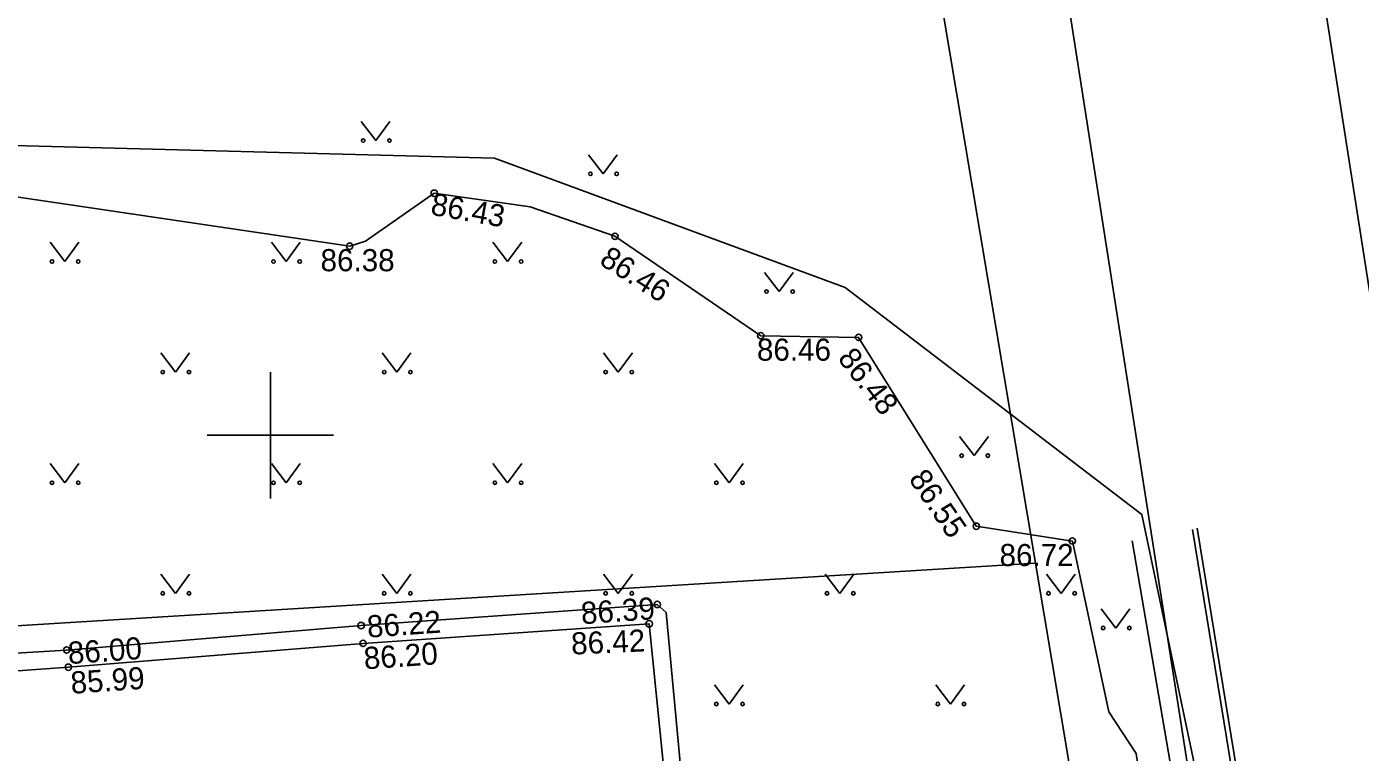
# Model space of a CAD drawing. Extents: x 632023 to 632360, y 6447035 to 6447662.
# Drawn here: x 632242.3 to 632284.46, y 6447239.97 to 6447262.93 of the extents above; entities that cross this region are included whole.
import ezdxf

# ---------------------------------------------------------------- set-up
doc = ezdxf.new("R2010")
doc.units = 0
for name, color, linetype in [('HALJASTUS', 7, 'Continuous'), ('KORGUS-EH2000', 7, 'Continuous'), ('MOOTPIIR', 7, 'Continuous'), ('PIIR', 7, 'Continuous'), ('TEE', 7, 'Continuous'), ('VORK', 7, 'Continuous')]:
    doc.layers.add(name, color=color, linetype=linetype)

msp = doc.modelspace()

# ---------------------------------------------------------------- linework, layer by layer
at = {"layer": 'HALJASTUS'}
for p, q in [((632252.873, 6447259.93), (632253.336, 6447259.323)), ((632253.336, 6447259.323), (632253.782, 6447259.93)), ((632260.056, 6447258.877), (632260.519, 6447258.27)), ((632260.519, 6447258.27), (632260.965, 6447258.877)), ((632243.037, 6447256.107), (632243.5, 6447255.5)), ((632243.5, 6447255.5), (632243.946, 6447256.107)), ((632250.037, 6447256.107), (632250.5, 6447255.5)), ((632250.5, 6447255.5), (632250.946, 6447256.107)), ((632257.037, 6447256.107), (632257.5, 6447255.5)), ((632257.5, 6447255.5), (632257.946, 6447256.107)), ((632265.622, 6447255.153), (632266.085, 6447254.547)), ((632266.085, 6447254.547), (632266.531, 6447255.153)), ((632246.537, 6447252.607), (632247, 6447252)), ((632247, 6447252), (632247.446, 6447252.607)), ((632253.537, 6447252.607), (632254, 6447252)), ((632254, 6447252), (632254.446, 6447252.607)), ((632260.537, 6447252.607), (632261, 6447252)), ((632261, 6447252), (632261.446, 6447252.607)), ((632271.789, 6447249.964), (632272.253, 6447249.357)), ((632272.253, 6447249.357), (632272.698, 6447249.964)), ((632243.037, 6447249.107), (632243.5, 6447248.5)), ((632243.5, 6447248.5), (632243.946, 6447249.107)), ((632250.037, 6447249.107), (632250.5, 6447248.5)), ((632250.5, 6447248.5), (632250.946, 6447249.107)), ((632257.037, 6447249.107), (632257.5, 6447248.5)), ((632257.5, 6447248.5), (632257.946, 6447249.107)), ((632264.037, 6447249.107), (632264.5, 6447248.5)), ((632264.5, 6447248.5), (632264.946, 6447249.107)), ((632246.537, 6447245.607), (632247, 6447245)), ((632247, 6447245), (632247.446, 6447245.607)), ((632253.537, 6447245.607), (632254, 6447245)), ((632254, 6447245), (632254.446, 6447245.607)), ((632260.537, 6447245.607), (632261, 6447245)), ((632261, 6447245), (632261.446, 6447245.607)), ((632267.537, 6447245.607), (632268, 6447245)), ((632268, 6447245), (632268.446, 6447245.607)), ((632274.537, 6447245.607), (632275, 6447245)), ((632275, 6447245), (632275.446, 6447245.607)), ((632276.265, 6447244.51), (632276.728, 6447243.904)), ((632276.728, 6447243.904), (632277.174, 6447244.51)), ((632264.037, 6447242.107), (632264.5, 6447241.5)), ((632264.5, 6447241.5), (632264.946, 6447242.107)), ((632271.037, 6447242.107), (632271.5, 6447241.5)), ((632271.5, 6447241.5), (632271.946, 6447242.107))]:
    msp.add_line(p, q, dxfattribs=at)
msp.add_lwpolyline([(632238.676, 6447258.025), (632252.509, 6447255.981), (632253.006, 6447256.14), (632255.181, 6447257.658), (632258.217, 6447257.231), (632260.893, 6447256.296), (632265.503, 6447253.152), (632268.595, 6447253.099), (632272.315, 6447247.126), (632275.354, 6447246.655), (632276.507, 6447241.258), (632277.369, 6447239.935), (632277.779, 6447237.175), (632276.292, 6447236.698), (632277.237, 6447233.023), (632277.648, 6447229.244), (632278.549, 6447228.043), (632280.384, 6447227.613)], dxfattribs=at)
for centre in [(632252.935, 6447259.323), (632253.764, 6447259.323), (632260.118, 6447258.27), (632260.947, 6447258.27), (632243.099, 6447255.5), (632243.928, 6447255.5), (632250.099, 6447255.5), (632250.928, 6447255.5), (632257.099, 6447255.5), (632257.928, 6447255.5), (632265.684, 6447254.547), (632266.513, 6447254.547), (632246.599, 6447252), (632247.428, 6447252), (632253.599, 6447252), (632254.428, 6447252), (632260.599, 6447252), (632261.428, 6447252), (632271.852, 6447249.357), (632272.681, 6447249.357), (632243.099, 6447248.5), (632243.928, 6447248.5), (632250.099, 6447248.5), (632250.928, 6447248.5), (632257.099, 6447248.5), (632257.928, 6447248.5), (632264.099, 6447248.5), (632264.928, 6447248.5), (632246.599, 6447245), (632247.428, 6447245), (632253.599, 6447245), (632254.428, 6447245), (632260.599, 6447245), (632261.428, 6447245), (632267.599, 6447245), (632268.428, 6447245), (632274.599, 6447245), (632275.428, 6447245), (632276.327, 6447243.904), (632277.156, 6447243.904), (632264.099, 6447241.5), (632264.928, 6447241.5), (632271.099, 6447241.5), (632271.928, 6447241.5)]:
    msp.add_circle(centre, 0.055, dxfattribs=at)
at = {"layer": 'KORGUS-EH2000'}
for centre in [(632255.181, 6447257.658), (632260.893, 6447256.296), (632252.509, 6447255.981), (632265.503, 6447253.152), (632268.595, 6447253.099), (632272.315, 6447247.126), (632275.354, 6447246.655), (632262.231, 6447244.649), (632261.976, 6447244.039), (632252.869, 6447243.983), (632243.559, 6447243.208), (632252.932, 6447243.42), (632243.616, 6447242.665)]:
    msp.add_circle(centre, 0.1, dxfattribs=at)
at = {"layer": 'MOOTPIIR'}
msp.add_lwpolyline([(632122.821, 6447099.861), (632157.62, 6447161.817), (632161.709, 6447169.096), (632167.956, 6447180.22), (632170.491, 6447193.725), (632169.723, 6447206.007), (632159.062, 6447208.962), (632159.289, 6447214.417), (632149.884, 6447217.543), (632147.128, 6447220.043), (632152.584, 6447221.777), (632161.676, 6447220.697), (632172.416, 6447220.015), (632167.927, 6447224.391), (632170.988, 6447227.531), (632181.423, 6447231.153), (632186.85, 6447245.814), (632204.524, 6447254.566), (632231.062, 6447259.453), (632257.089, 6447258.771), (632268.17, 6447254.679), (632277.547, 6447247.496), (632281.695, 6447227.8), (632284.65, 6447225.698)], dxfattribs=at)
at = {"layer": 'PIIR'}
for points in [[(632310.075, 6447061.922), (632307.16, 6447073.73), (632300.78, 6447111.8), (632292.9, 6447155.68), (632292.47, 6447159.6), (632284.03, 6447208.63), (632281.89, 6447221.04), (632280.98, 6447226.83), (632274.57, 6447267.91), (632268.55, 6447300.62), (632266.94, 6447300.18), (632247.97, 6447423.58)], [(632264.66, 6447379.47), (632270.27, 6447339.66), (632277.95, 6447292.79), (632282.46, 6447269.21), (632289.79, 6447222.27), (632294.32, 6447194.96), (632300.23, 6447160.69), (632300.82, 6447156.82), (632308.66, 6447113.17), (632315, 6447075.35), (632318.118, 6447062.833)]]:
    msp.add_lwpolyline(points, dxfattribs=at)
for points in [[(632266.71, 6447290.57), (632262.11, 6447299.82), (632266.94, 6447300.18), (632268.55, 6447300.62), (632274.57, 6447267.91), (632280.98, 6447226.83), (632277.88, 6447223.96), (632274.19, 6447245.96)], [(632170.9, 6447289.57), (632196.01, 6447294.4), (632262.11, 6447299.82), (632266.71, 6447290.57), (632274.19, 6447245.96), (632186.6, 6447240.57)], [(632186.6, 6447240.57), (632274.19, 6447245.96), (632277.88, 6447223.96), (632276.98, 6447223.12), (632194.11, 6447217.13)]]:
    msp.add_lwpolyline(points, close=True, dxfattribs=at)
at = {"layer": 'TEE'}
for points in [[(632279.3, 6447247.063), (632280.644, 6447238.807), (632281.745, 6447232.16), (632282.508, 6447227.586), (632282.651, 6447226.616), (632282.52, 6447225.309), (632282.239, 6447224.047), (632281.708, 6447222.765), (632281.266, 6447222.215), (632281.151, 6447222.316), (632281.236, 6447222.419), (632281.594, 6447222.862), (632282.091, 6447224.085), (632282.38, 6447225.328), (632282.476, 6447226.608), (632282.353, 6447227.566), (632281.587, 6447232.13), (632280.498, 6447238.763), (632279.146, 6447247.02)], [(632277.244, 6447246.664), (632278.705, 6447238.111), (632279.681, 6447231.707), (632280.776, 6447225.33), (632281.175, 6447222.807)], [(632280.55, 6447221.968), (632278.691, 6447221.586), (632274.573, 6447221.097), (632266.725, 6447220.368), (632265.889, 6447221.038), (632265.235, 6447221.719), (632264.691, 6447222.473), (632264.498, 6447222.887), (632264.203, 6447223.637), (632264.026, 6447224.42), (632263.832, 6447225.701), (632263.767, 6447227.775), (632263.384, 6447233.32), (632263.599, 6447233.633), (632266.71, 6447233.877), (632266.876, 6447235.413), (632266.585, 6447238.232), (632263.488, 6447237.965), (632263.105, 6447238.059), (632262.509, 6447244.395), (632262.231, 6447244.649), (632252.869, 6447243.983), (632243.559, 6447243.208), (632232.022, 6447242.524)], [(632262.639, 6447237.463), (632261.976, 6447244.039), (632252.932, 6447243.42), (632243.616, 6447242.665), (632232.088, 6447241.83)]]:
    msp.add_lwpolyline(points, dxfattribs=at)
at = {"layer": 'VORK'}
for p, q in [((632250, 6447252), (632250, 6447248)), ((632248, 6447250), (632252, 6447250))]:
    msp.add_line(p, q, dxfattribs=at)

# ---------------------------------------------------------------- texts
at = {"layer": 'KORGUS-EH2000'}
for s, rotation, p in [('86.43', 349.9194, (632255.038, 6447256.984)), ('86.46', 327.5288, (632260.363, 6447255.433)), ('86.48', 307.8157, (632267.911, 6447252.425)), ('86.55', 304.2673, (632270.159, 6447248.619)), ('86.39', 4, (632259.843, 6447244.023)), ('86.22', 4, (632253.08, 6447243.598)), ('86.42', 2.5548, (632259.524, 6447243.062)), ('86.00', 4, (632243.623, 6447242.763)), ('86.20', 4, (632252.978, 6447242.597)), ('85.99', 4, (632243.711, 6447241.822))]:
    msp.add_text(s, height=0.7, rotation=rotation, dxfattribs=at).set_placement(p)
for s, p in [('86.38', (632251.587, 6447255.19)), ('86.46', (632265.381, 6447252.36)), ('86.72', (632273.051, 6447245.863))]:
    msp.add_text(s, height=0.7, dxfattribs=at).set_placement(p)

doc.saveas('drawing.dxf')
